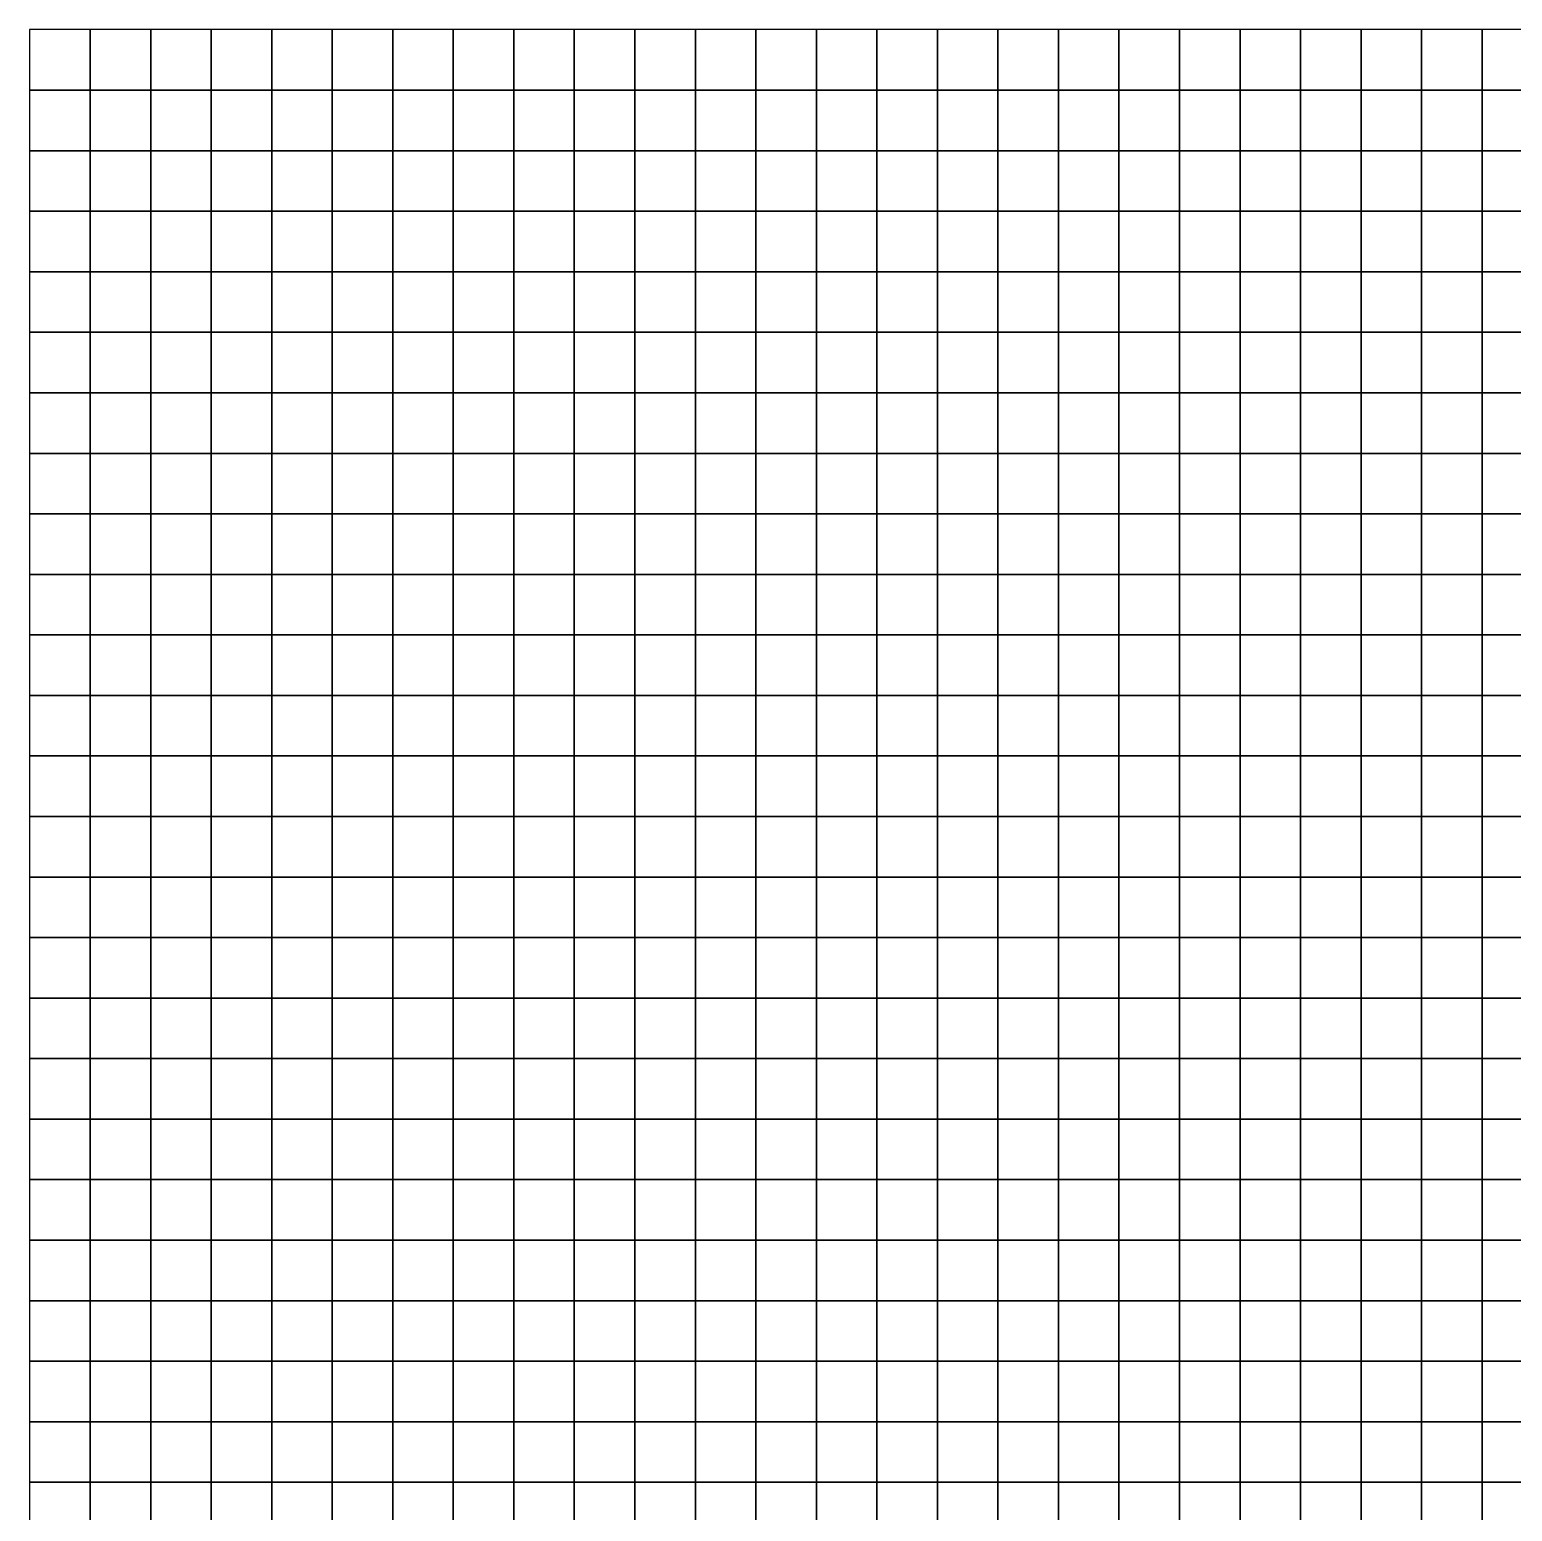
# Model space of a CAD drawing. Header units: metres. Extents: x 0 to 500, y 0 to 480.
# Drawn here: x 0 to 245, y 235.2 to 480 of the extents above; entities that cross this region are included whole.
import ezdxf

# ---------------------------------------------------------------- set-up
doc = ezdxf.new("R2010")
doc.units = ezdxf.units.M

msp = doc.modelspace()

# ---------------------------------------------------------------- linework, layer by layer
at = {"layer": 'B2'}
for points in [[(0, 470, -389.79), (10, 470, -389.59), (10, 480, -391.3), (0, 480, -391.56)], [(10, 470, -389.59), (20, 470, -389.33), (20, 480, -390.95), (10, 480, -391.3)], [(20, 470, -389.33), (30, 470, -389), (30, 480, -390.51), (20, 480, -390.95)], [(30, 470, -389), (40, 470, -388.67), (40, 480, -390.08), (30, 480, -390.51)], [(40, 470, -388.67), (50, 470, -388.34), (50, 480, -389.64), (40, 480, -390.08)], [(50, 470, -388.34), (60, 470, -388.01), (60, 480, -389.2), (50, 480, -389.64)], [(60, 470, -388.01), (70, 470, -387.67), (70, 480, -388.76), (60, 480, -389.2)], [(70, 470, -387.67), (80, 470, -387.34), (80, 480, -388.31), (70, 480, -388.76)], [(80, 470, -387.34), (90, 470, -386.71), (90, 480, -387.54), (80, 480, -388.31)], [(90, 470, -386.71), (100, 470, -386.12), (100, 480, -386.77), (90, 480, -387.54)], [(100, 470, -386.12), (110, 470, -385.58), (110, 480, -386.01), (100, 480, -386.77)], [(110, 470, -385.58), (120, 470, -385.07), (120, 480, -385.26), (110, 480, -386.01)], [(120, 470, -385.07), (130, 470, -384.6), (130, 480, -384.52), (120, 480, -385.26)], [(130, 470, -384.6), (140, 470, -384.46), (140, 480, -384.11), (130, 480, -384.52)], [(140, 470, -384.46), (150, 470, -384.33), (150, 480, -383.69), (140, 480, -384.11)], [(150, 470, -384.33), (160, 470, -384.2), (160, 480, -383.28), (150, 480, -383.69)], [(160, 470, -384.2), (170, 470, -383.25), (170, 480, -382.05), (160, 480, -383.28)], [(170, 470, -383.25), (180, 470, -382.24), (180, 480, -380.76), (170, 480, -382.05)], [(180, 470, -382.24), (190, 470, -380.99), (190, 480, -379.42), (180, 480, -380.76)], [(190, 470, -380.99), (200, 470, -379.5), (200, 480, -378.02), (190, 480, -379.42)], [(200, 470, -379.5), (210, 470, -377.76), (210, 480, -376.56), (200, 480, -378.02)], [(210, 470, -377.76), (220, 470, -376.6), (220, 480, -375.88), (210, 480, -376.56)], [(220, 470, -376.6), (230, 470, -375.23), (230, 480, -375.21), (220, 480, -375.88)], [(230, 470, -375.23), (240, 470, -373.8), (240, 480, -374.53), (230, 480, -375.21)], [(240, 470, -373.8), (250, 470, -372.49), (250, 480, -373.85), (240, 480, -374.53)], [(0, 460, -387.18), (10, 460, -387.04), (10, 470, -389.59), (0, 470, -389.79)], [(10, 460, -387.04), (20, 460, -386.86), (20, 470, -389.33), (10, 470, -389.59)], [(20, 460, -386.86), (30, 460, -386.64), (30, 470, -389), (20, 470, -389.33)], [(30, 460, -386.64), (40, 460, -386.42), (40, 470, -388.67), (30, 470, -389)], [(40, 460, -386.42), (50, 460, -386.19), (50, 470, -388.34), (40, 470, -388.67)], [(50, 460, -386.19), (60, 460, -385.96), (60, 470, -388.01), (50, 470, -388.34)], [(60, 460, -385.96), (70, 460, -385.73), (70, 470, -387.67), (60, 470, -388.01)], [(70, 460, -385.73), (80, 460, -385.49), (80, 470, -387.34), (70, 470, -387.67)], [(80, 460, -385.49), (90, 460, -385), (90, 470, -386.71), (80, 470, -387.34)], [(90, 460, -385), (100, 460, -384.57), (100, 470, -386.12), (90, 470, -386.71)], [(100, 460, -384.57), (110, 460, -384.22), (110, 470, -385.58), (100, 470, -386.12)], [(110, 460, -384.22), (120, 460, -383.95), (120, 470, -385.07), (110, 470, -385.58)], [(120, 460, -383.95), (130, 460, -383.75), (130, 470, -384.6), (120, 470, -385.07)], [(130, 460, -383.75), (140, 460, -383.88), (140, 470, -384.46), (130, 470, -384.6)], [(140, 460, -383.88), (150, 460, -384.01), (150, 470, -384.33), (140, 470, -384.46)], [(150, 460, -384.01), (160, 460, -384.15), (160, 470, -384.2), (150, 470, -384.33)], [(160, 460, -384.15), (170, 460, -383.46), (170, 470, -383.25), (160, 470, -384.2)], [(170, 460, -383.46), (180, 460, -382.72), (180, 470, -382.24), (170, 470, -383.25)], [(180, 460, -382.72), (190, 460, -381.56), (190, 470, -380.99), (180, 470, -382.24)], [(190, 460, -381.56), (200, 460, -379.97), (200, 470, -379.5), (190, 470, -380.99)], [(200, 460, -379.97), (210, 460, -377.94), (210, 470, -377.76), (200, 470, -379.5)], [(210, 460, -377.94), (220, 460, -376.3), (220, 470, -376.6), (210, 470, -377.76)], [(220, 460, -376.3), (230, 460, -374.28), (230, 470, -375.23), (220, 470, -376.6)], [(230, 460, -374.28), (240, 460, -372.19), (240, 470, -373.8), (230, 470, -375.23)], [(240, 460, -372.19), (250, 460, -370.23), (250, 470, -372.49), (240, 470, -373.8)], [(0, 450, -383.66), (10, 450, -383.63), (10, 460, -387.04), (0, 460, -387.18)], [(10, 450, -383.63), (20, 450, -383.58), (20, 460, -386.86), (10, 460, -387.04)], [(20, 450, -383.58), (30, 450, -383.51), (30, 460, -386.64), (20, 460, -386.86)], [(30, 450, -383.51), (40, 450, -383.43), (40, 460, -386.42), (30, 460, -386.64)], [(40, 450, -383.43), (50, 450, -383.35), (50, 460, -386.19), (40, 460, -386.42)], [(50, 450, -383.35), (60, 450, -383.26), (60, 460, -385.96), (50, 460, -386.19)], [(60, 450, -383.26), (70, 450, -383.16), (70, 460, -385.73), (60, 460, -385.96)], [(70, 450, -383.16), (80, 450, -383.06), (80, 460, -385.49), (70, 460, -385.73)], [(80, 450, -383.06), (90, 450, -382.72), (90, 460, -385), (80, 460, -385.49)], [(90, 450, -382.72), (100, 450, -382.47), (100, 460, -384.57), (90, 460, -385)], [(100, 450, -382.47), (110, 450, -382.3), (110, 460, -384.22), (100, 460, -384.57)], [(110, 450, -382.3), (120, 450, -382.24), (120, 460, -383.95), (110, 460, -384.22)], [(120, 450, -382.24), (130, 450, -382.26), (130, 460, -383.75), (120, 460, -383.95)], [(130, 450, -382.26), (140, 450, -382.61), (140, 460, -383.88), (130, 460, -383.75)], [(140, 450, -382.61), (150, 450, -382.97), (150, 460, -384.01), (140, 460, -383.88)], [(150, 450, -382.97), (160, 450, -383.33), (160, 460, -384.15), (150, 460, -384.01)], [(160, 450, -383.33), (170, 450, -382.85), (170, 460, -383.46), (160, 460, -384.15)], [(170, 450, -382.85), (180, 450, -382.31), (180, 460, -382.72), (170, 460, -383.46)], [(180, 450, -382.31), (190, 450, -381.18), (190, 460, -381.56), (180, 460, -382.72)], [(190, 450, -381.18), (200, 450, -379.45), (200, 460, -379.97), (190, 460, -381.56)], [(200, 450, -379.45), (210, 450, -377.11), (210, 460, -377.94), (200, 460, -379.97)], [(210, 450, -377.11), (220, 450, -375), (220, 460, -376.3), (210, 460, -377.94)], [(220, 450, -375), (230, 450, -372.34), (230, 460, -374.28), (220, 460, -376.3)], [(230, 450, -372.34), (240, 450, -369.6), (240, 460, -372.19), (230, 460, -374.28)], [(240, 450, -369.6), (250, 450, -367), (250, 460, -370.23), (240, 460, -372.19)], [(0, 440, -379.48), (10, 440, -379.49), (10, 450, -383.63), (0, 450, -383.66)], [(10, 440, -379.49), (20, 440, -379.49), (20, 450, -383.58), (10, 450, -383.63)], [(20, 440, -379.49), (30, 440, -379.5), (30, 450, -383.51), (20, 450, -383.58)], [(30, 440, -379.5), (40, 440, -379.49), (40, 450, -383.43), (30, 450, -383.51)], [(40, 440, -379.49), (50, 440, -379.49), (50, 450, -383.35), (40, 450, -383.43)], [(50, 440, -379.49), (60, 440, -379.47), (60, 450, -383.26), (50, 450, -383.35)], [(60, 440, -379.47), (70, 440, -379.45), (70, 450, -383.16), (60, 450, -383.26)], [(70, 440, -379.45), (80, 440, -379.42), (80, 450, -383.06), (70, 450, -383.16)], [(80, 440, -379.42), (90, 440, -379.5), (90, 450, -382.72), (80, 450, -383.06)], [(90, 440, -379.5), (100, 440, -379.68), (100, 450, -382.47), (90, 450, -382.72)], [(100, 440, -379.68), (110, 440, -379.98), (110, 450, -382.3), (100, 450, -382.47)], [(110, 440, -379.98), (120, 440, -380.39), (120, 450, -382.24), (110, 450, -382.3)], [(120, 440, -380.39), (130, 440, -380.91), (130, 450, -382.26), (120, 450, -382.24)], [(130, 440, -380.91), (140, 440, -381.43), (140, 450, -382.61), (130, 450, -382.26)], [(140, 440, -381.43), (150, 440, -381.95), (150, 450, -382.97), (140, 450, -382.61)], [(150, 440, -381.95), (160, 440, -382.47), (160, 450, -383.33), (150, 450, -382.97)], [(160, 440, -382.47), (170, 440, -382.16), (170, 450, -382.85), (160, 450, -383.33)], [(170, 440, -382.16), (180, 440, -381.79), (180, 450, -382.31), (170, 450, -382.85)], [(180, 440, -381.79), (190, 440, -380.66), (190, 450, -381.18), (180, 450, -382.31)], [(190, 440, -380.66), (200, 440, -378.78), (200, 450, -379.45), (190, 450, -381.18)], [(200, 440, -378.78), (210, 440, -376.13), (210, 450, -377.11), (200, 450, -379.45)], [(210, 440, -376.13), (220, 440, -373.55), (220, 450, -375), (210, 450, -377.11)], [(220, 440, -373.55), (230, 440, -370.26), (230, 450, -372.34), (220, 450, -375)], [(230, 440, -370.26), (240, 440, -366.9), (240, 450, -369.6), (230, 450, -372.34)], [(240, 440, -366.9), (250, 440, -363.66), (250, 450, -367), (240, 450, -369.6)], [(0, 430, -375.39), (10, 430, -375.41), (10, 440, -379.49), (0, 440, -379.48)], [(10, 430, -375.41), (20, 430, -375.45), (20, 440, -379.49), (10, 440, -379.49)], [(20, 430, -375.45), (30, 430, -375.49), (30, 440, -379.5), (20, 440, -379.49)], [(30, 430, -375.49), (40, 430, -375.53), (40, 440, -379.49), (30, 440, -379.5)], [(40, 430, -375.53), (50, 430, -375.58), (50, 440, -379.49), (40, 440, -379.49)], [(50, 430, -375.58), (60, 430, -375.62), (60, 440, -379.47), (50, 440, -379.49)], [(60, 430, -375.62), (70, 430, -375.66), (70, 440, -379.45), (60, 440, -379.47)], [(70, 430, -375.66), (80, 430, -375.71), (80, 440, -379.42), (70, 440, -379.45)], [(80, 430, -375.71), (90, 430, -375.82), (90, 440, -379.5), (80, 440, -379.42)], [(90, 430, -375.82), (100, 430, -376.01), (100, 440, -379.68), (90, 440, -379.5)], [(100, 430, -376.01), (110, 430, -376.26), (110, 440, -379.98), (100, 440, -379.68)], [(110, 430, -376.26), (120, 430, -376.59), (120, 440, -380.39), (110, 440, -379.98)], [(120, 430, -376.59), (130, 430, -376.99), (130, 440, -380.91), (120, 440, -380.39)], [(130, 430, -376.99), (140, 430, -377.39), (140, 440, -381.43), (130, 440, -380.91)], [(140, 430, -377.39), (150, 430, -377.78), (150, 440, -381.95), (140, 440, -381.43)], [(150, 430, -377.78), (160, 430, -378.17), (160, 440, -382.47), (150, 440, -381.95)], [(160, 430, -378.17), (170, 430, -378.56), (170, 440, -382.16), (160, 440, -382.47)], [(170, 430, -378.56), (180, 430, -378.94), (180, 440, -381.79), (170, 440, -382.16)], [(180, 430, -378.94), (190, 430, -378.46), (190, 440, -380.66), (180, 440, -381.79)], [(190, 430, -378.46), (200, 430, -377.14), (200, 440, -378.78), (190, 440, -380.66)], [(200, 430, -377.14), (210, 430, -374.97), (210, 440, -376.13), (200, 440, -378.78)], [(210, 430, -374.97), (220, 430, -371.94), (220, 440, -373.55), (210, 440, -376.13)], [(220, 430, -371.94), (230, 430, -368.05), (230, 440, -370.26), (220, 440, -373.55)], [(230, 430, -368.05), (240, 430, -364.08), (240, 440, -366.9), (230, 440, -370.26)], [(240, 430, -364.08), (250, 430, -360.25), (250, 440, -363.66), (240, 440, -366.9)], [(0, 420, -371.33), (10, 420, -371.39), (10, 430, -375.41), (0, 430, -375.39)], [(10, 420, -371.39), (20, 420, -371.46), (20, 430, -375.45), (10, 430, -375.41)], [(20, 420, -371.46), (30, 420, -371.54), (30, 430, -375.49), (20, 430, -375.45)], [(30, 420, -371.54), (40, 420, -371.63), (40, 430, -375.53), (30, 430, -375.49)], [(40, 420, -371.63), (50, 420, -371.72), (50, 430, -375.58), (40, 430, -375.53)], [(50, 420, -371.72), (60, 420, -371.8), (60, 430, -375.62), (50, 430, -375.58)], [(60, 420, -371.8), (70, 420, -371.87), (70, 430, -375.66), (60, 430, -375.62)], [(70, 420, -371.87), (80, 420, -371.94), (80, 430, -375.71), (70, 430, -375.66)], [(80, 420, -371.94), (90, 420, -372.04), (90, 430, -375.82), (80, 430, -375.71)], [(90, 420, -372.04), (100, 420, -372.19), (100, 430, -376.01), (90, 430, -375.82)], [(100, 420, -372.19), (110, 420, -372.37), (110, 430, -376.26), (100, 430, -376.01)], [(110, 420, -372.37), (120, 420, -372.59), (120, 430, -376.59), (110, 430, -376.26)], [(120, 420, -372.59), (130, 420, -372.85), (130, 430, -376.99), (120, 430, -376.59)], [(130, 420, -372.85), (140, 420, -373.11), (140, 430, -377.39), (130, 430, -376.99)], [(140, 420, -373.11), (150, 420, -373.36), (150, 430, -377.78), (140, 430, -377.39)], [(150, 420, -373.36), (160, 420, -373.61), (160, 430, -378.17), (150, 430, -377.78)], [(160, 420, -373.61), (170, 420, -373.85), (170, 430, -378.56), (160, 430, -378.17)], [(170, 420, -373.85), (180, 420, -374.09), (180, 430, -378.94), (170, 430, -378.56)], [(180, 420, -374.09), (190, 420, -373.53), (190, 430, -378.46), (180, 430, -378.94)], [(190, 420, -373.53), (200, 420, -372.15), (200, 430, -377.14), (190, 430, -378.46)], [(200, 420, -372.15), (210, 420, -369.98), (210, 430, -374.97), (200, 430, -377.14)], [(210, 420, -369.98), (220, 420, -367), (220, 430, -371.94), (210, 430, -374.97)], [(220, 420, -367), (230, 420, -363.21), (230, 430, -368.05), (220, 430, -371.94)], [(230, 420, -363.21), (240, 420, -359.42), (240, 430, -364.08), (230, 430, -368.05)], [(240, 420, -359.42), (250, 420, -355.64), (250, 430, -360.25), (240, 430, -364.08)], [(0, 410, -367.19), (10, 410, -367.27), (10, 420, -371.39), (0, 420, -371.33)], [(10, 410, -367.27), (20, 410, -367.37), (20, 420, -371.46), (10, 420, -371.39)], [(20, 410, -367.37), (30, 410, -367.5), (30, 420, -371.54), (20, 420, -371.46)], [(30, 410, -367.5), (40, 410, -367.62), (40, 420, -371.63), (30, 420, -371.54)], [(40, 410, -367.62), (50, 410, -367.74), (50, 420, -371.72), (40, 420, -371.63)], [(50, 410, -367.74), (60, 410, -367.85), (60, 420, -371.8), (50, 420, -371.72)], [(60, 410, -367.85), (70, 410, -367.96), (70, 420, -371.87), (60, 420, -371.8)], [(70, 410, -367.96), (80, 410, -368.07), (80, 420, -371.94), (70, 420, -371.87)], [(80, 410, -368.07), (90, 410, -368.18), (90, 420, -372.04), (80, 420, -371.94)], [(90, 410, -368.18), (100, 410, -368.29), (100, 420, -372.19), (90, 420, -372.04)], [(100, 410, -368.29), (110, 410, -368.42), (110, 420, -372.37), (100, 420, -372.19)], [(110, 410, -368.42), (120, 410, -368.54), (120, 420, -372.59), (110, 420, -372.37)], [(120, 410, -368.54), (130, 410, -368.67), (130, 420, -372.85), (120, 420, -372.59)], [(130, 410, -368.67), (140, 410, -368.8), (140, 420, -373.11), (130, 420, -372.85)], [(140, 410, -368.8), (150, 410, -368.94), (150, 420, -373.36), (140, 420, -373.11)], [(150, 410, -368.94), (160, 410, -369.06), (160, 420, -373.61), (150, 420, -373.36)], [(160, 410, -369.06), (170, 410, -369.19), (170, 420, -373.85), (160, 420, -373.61)], [(170, 410, -369.19), (180, 410, -369.32), (180, 420, -374.09), (170, 420, -373.85)], [(180, 410, -369.32), (190, 410, -368.68), (190, 420, -373.53), (180, 420, -374.09)], [(190, 410, -368.68), (200, 410, -367.29), (200, 420, -372.15), (190, 420, -373.53)], [(200, 410, -367.29), (210, 410, -365.15), (210, 420, -369.98), (200, 420, -372.15)], [(210, 410, -365.15), (220, 410, -362.25), (220, 420, -367), (210, 420, -369.98)], [(220, 410, -362.25), (230, 410, -358.58), (230, 420, -363.21), (220, 420, -367)], [(230, 410, -358.58), (240, 410, -354.92), (240, 420, -359.42), (230, 420, -363.21)], [(240, 410, -354.92), (250, 410, -351.24), (250, 420, -355.64), (240, 420, -359.42)], [(0, 400, -363.1), (10, 400, -363.16), (10, 410, -367.27), (0, 410, -367.19)], [(10, 400, -363.16), (20, 400, -363.24), (20, 410, -367.37), (10, 410, -367.27)], [(20, 400, -363.24), (30, 400, -363.35), (30, 410, -367.5), (20, 410, -367.37)], [(30, 400, -363.35), (40, 400, -363.46), (40, 410, -367.62), (30, 410, -367.5)], [(40, 400, -363.46), (50, 400, -363.57), (50, 410, -367.74), (40, 410, -367.62)], [(50, 400, -363.57), (60, 400, -363.68), (60, 410, -367.85), (50, 410, -367.74)], [(60, 400, -363.68), (70, 400, -363.78), (70, 410, -367.96), (60, 410, -367.85)], [(70, 400, -363.78), (80, 400, -363.87), (80, 410, -368.07), (70, 410, -367.96)], [(80, 400, -363.87), (90, 400, -363.95), (90, 410, -368.18), (80, 410, -368.07)], [(90, 400, -363.95), (100, 400, -364.03), (100, 410, -368.29), (90, 410, -368.18)], [(100, 400, -364.03), (110, 400, -364.09), (110, 410, -368.42), (100, 410, -368.29)], [(110, 400, -364.09), (120, 400, -364.14), (120, 410, -368.54), (110, 410, -368.42)], [(120, 400, -364.14), (130, 400, -364.18), (130, 410, -368.67), (120, 410, -368.54)], [(130, 400, -364.18), (140, 400, -364.23), (140, 410, -368.8), (130, 410, -368.67)], [(140, 400, -364.23), (150, 400, -364.27), (150, 410, -368.94), (140, 410, -368.8)], [(150, 400, -364.27), (160, 400, -364.32), (160, 410, -369.06), (150, 410, -368.94)], [(160, 400, -364.32), (170, 400, -364.37), (170, 410, -369.19), (160, 410, -369.06)], [(170, 400, -364.37), (180, 400, -364.43), (180, 410, -369.32), (170, 410, -369.19)], [(180, 400, -364.43), (190, 400, -363.78), (190, 410, -368.68), (180, 410, -369.32)], [(190, 400, -363.78), (200, 400, -362.43), (200, 410, -367.29), (190, 410, -368.68)], [(200, 400, -362.43), (210, 400, -360.38), (210, 410, -365.15), (200, 410, -367.29)], [(210, 400, -360.38), (220, 400, -357.61), (220, 410, -362.25), (210, 410, -365.15)], [(220, 400, -357.61), (230, 400, -354.14), (230, 410, -358.58), (220, 410, -362.25)], [(230, 400, -354.14), (240, 400, -350.66), (240, 410, -354.92), (230, 410, -358.58)], [(240, 400, -350.66), (250, 400, -347.16), (250, 410, -351.24), (240, 410, -354.92)], [(0, 390, -358.89), (10, 390, -358.93), (10, 400, -363.16), (0, 400, -363.1)], [(10, 390, -358.93), (20, 390, -358.98), (20, 400, -363.24), (10, 400, -363.16)], [(20, 390, -358.98), (30, 390, -359.04), (30, 400, -363.35), (20, 400, -363.24)], [(30, 390, -359.04), (40, 390, -359.11), (40, 400, -363.46), (30, 400, -363.35)], [(40, 390, -359.11), (50, 390, -359.17), (50, 400, -363.57), (40, 400, -363.46)], [(50, 390, -359.17), (60, 390, -359.24), (60, 400, -363.68), (50, 400, -363.57)], [(60, 390, -359.24), (70, 390, -359.29), (70, 400, -363.78), (60, 400, -363.68)], [(70, 390, -359.29), (80, 390, -359.34), (80, 400, -363.87), (70, 400, -363.78)], [(80, 390, -359.34), (90, 390, -359.38), (90, 400, -363.95), (80, 400, -363.87)], [(90, 390, -359.38), (100, 390, -359.42), (100, 400, -364.03), (90, 400, -363.95)], [(100, 390, -359.42), (110, 390, -359.44), (110, 400, -364.09), (100, 400, -364.03)], [(110, 390, -359.44), (120, 390, -359.46), (120, 400, -364.14), (110, 400, -364.09)], [(120, 390, -359.46), (130, 390, -359.48), (130, 400, -364.18), (120, 400, -364.14)], [(130, 390, -359.48), (140, 390, -359.49), (140, 400, -364.23), (130, 400, -364.18)], [(140, 390, -359.49), (150, 390, -359.51), (150, 400, -364.27), (140, 400, -364.23)], [(150, 390, -359.51), (160, 390, -359.52), (160, 400, -364.32), (150, 400, -364.27)], [(160, 390, -359.52), (170, 390, -359.55), (170, 400, -364.37), (160, 400, -364.32)], [(170, 390, -359.55), (180, 390, -359.57), (180, 400, -364.43), (170, 400, -364.37)], [(180, 390, -359.57), (190, 390, -358.94), (190, 400, -363.78), (180, 400, -364.43)], [(190, 390, -358.94), (200, 390, -357.64), (200, 400, -362.43), (190, 400, -363.78)], [(200, 390, -357.64), (210, 390, -355.68), (210, 400, -360.38), (200, 400, -362.43)], [(210, 390, -355.68), (220, 390, -353.05), (220, 400, -357.61), (210, 400, -360.38)], [(220, 390, -353.05), (230, 390, -349.75), (230, 400, -354.14), (220, 400, -357.61)], [(230, 390, -349.75), (240, 390, -346.44), (240, 400, -350.66), (230, 400, -354.14)], [(240, 390, -346.44), (250, 390, -343.11), (250, 400, -347.16), (240, 400, -350.66)], [(0, 380, -354.56), (10, 380, -354.57), (10, 390, -358.93), (0, 390, -358.89)], [(10, 380, -354.57), (20, 380, -354.6), (20, 390, -358.98), (10, 390, -358.93)], [(20, 380, -354.6), (30, 380, -354.62), (30, 390, -359.04), (20, 390, -358.98)], [(30, 380, -354.62), (40, 380, -354.64), (40, 390, -359.11), (30, 390, -359.04)], [(40, 380, -354.64), (50, 380, -354.66), (50, 390, -359.17), (40, 390, -359.11)], [(50, 380, -354.66), (60, 380, -354.66), (60, 390, -359.24), (50, 390, -359.17)], [(60, 380, -354.66), (70, 380, -354.66), (70, 390, -359.29), (60, 390, -359.24)], [(70, 380, -354.66), (80, 380, -354.66), (80, 390, -359.34), (70, 390, -359.29)], [(80, 380, -354.66), (90, 380, -354.64), (90, 390, -359.38), (80, 390, -359.34)], [(90, 380, -354.64), (100, 380, -354.63), (100, 390, -359.42), (90, 390, -359.38)], [(100, 380, -354.63), (110, 380, -354.61), (110, 390, -359.44), (100, 390, -359.42)], [(110, 380, -354.61), (120, 380, -354.6), (120, 390, -359.46), (110, 390, -359.44)], [(120, 380, -354.6), (130, 380, -354.59), (130, 390, -359.48), (120, 390, -359.46)], [(130, 380, -354.59), (140, 380, -354.59), (140, 390, -359.49), (130, 390, -359.48)], [(140, 380, -354.59), (150, 380, -354.59), (150, 390, -359.51), (140, 390, -359.49)], [(150, 380, -354.59), (160, 380, -354.61), (160, 390, -359.52), (150, 390, -359.51)], [(160, 380, -354.61), (170, 380, -354.63), (170, 390, -359.55), (160, 390, -359.52)], [(170, 380, -354.63), (180, 380, -354.66), (180, 390, -359.57), (170, 390, -359.55)], [(180, 380, -354.66), (190, 380, -354.05), (190, 390, -358.94), (180, 390, -359.57)], [(190, 380, -354.05), (200, 380, -352.82), (200, 390, -357.64), (190, 390, -358.94)], [(200, 380, -352.82), (210, 380, -350.96), (210, 390, -355.68), (200, 390, -357.64)], [(210, 380, -350.96), (220, 380, -348.46), (220, 390, -353.05), (210, 390, -355.68)], [(220, 380, -348.46), (230, 380, -345.32), (230, 390, -349.75), (220, 390, -353.05)], [(230, 380, -345.32), (240, 380, -342.17), (240, 390, -346.44), (230, 390, -349.75)], [(240, 380, -342.17), (250, 380, -339.01), (250, 390, -343.11), (240, 390, -346.44)], [(0, 370, -350.06), (10, 370, -350.06), (10, 380, -354.57), (0, 380, -354.56)], [(10, 370, -350.06), (20, 370, -350.06), (20, 380, -354.6), (10, 380, -354.57)], [(20, 370, -350.06), (30, 370, -350.06), (30, 380, -354.62), (20, 380, -354.6)], [(30, 370, -350.06), (40, 370, -350.05), (40, 380, -354.64), (30, 380, -354.62)], [(40, 370, -350.05), (50, 370, -350.04), (50, 380, -354.66), (40, 380, -354.64)], [(50, 370, -350.04), (60, 370, -350.02), (60, 380, -354.66), (50, 380, -354.66)], [(60, 370, -350.02), (70, 370, -349.99), (70, 380, -354.66), (60, 380, -354.66)], [(70, 370, -349.99), (80, 370, -349.97), (80, 380, -354.66), (70, 380, -354.66)], [(80, 370, -349.97), (90, 370, -349.94), (90, 380, -354.64), (80, 380, -354.66)], [(90, 370, -349.94), (100, 370, -349.91), (100, 380, -354.63), (90, 380, -354.64)], [(100, 370, -349.91), (110, 370, -349.88), (110, 380, -354.61), (100, 380, -354.63)], [(110, 370, -349.88), (120, 370, -349.85), (120, 380, -354.6), (110, 380, -354.61)], [(120, 370, -349.85), (130, 370, -349.83), (130, 380, -354.59), (120, 380, -354.6)], [(130, 370, -349.83), (140, 370, -349.81), (140, 380, -354.59), (130, 380, -354.59)], [(140, 370, -349.81), (150, 370, -349.8), (150, 380, -354.59), (140, 380, -354.59)], [(150, 370, -349.8), (160, 370, -349.8), (160, 380, -354.61), (150, 380, -354.59)], [(160, 370, -349.8), (170, 370, -349.8), (170, 380, -354.63), (160, 380, -354.61)], [(170, 370, -349.8), (180, 370, -349.8), (180, 380, -354.66), (170, 380, -354.63)], [(180, 370, -349.8), (190, 370, -349.2), (190, 380, -354.05), (180, 380, -354.66)], [(190, 370, -349.2), (200, 370, -348.02), (200, 380, -352.82), (190, 380, -354.05)], [(200, 370, -348.02), (210, 370, -346.24), (210, 380, -350.96), (200, 380, -352.82)], [(210, 370, -346.24), (220, 370, -343.87), (220, 380, -348.46), (210, 380, -350.96)], [(220, 370, -343.87), (230, 370, -340.89), (230, 380, -345.32), (220, 380, -348.46)], [(230, 370, -340.89), (240, 370, -337.9), (240, 380, -342.17), (230, 380, -345.32)], [(240, 370, -337.9), (250, 370, -334.9), (250, 380, -339.01), (240, 380, -342.17)], [(0, 360, -345.68), (10, 360, -345.67), (10, 370, -350.06), (0, 370, -350.06)], [(10, 360, -345.67), (20, 360, -345.64), (20, 370, -350.06), (10, 370, -350.06)], [(20, 360, -345.64), (30, 360, -345.61), (30, 370, -350.06), (20, 370, -350.06)], [(30, 360, -345.61), (40, 360, -345.58), (40, 370, -350.05), (30, 370, -350.06)], [(40, 360, -345.58), (50, 360, -345.55), (50, 370, -350.04), (40, 370, -350.05)], [(50, 360, -345.55), (60, 360, -345.5), (60, 370, -350.02), (50, 370, -350.04)], [(60, 360, -345.5), (70, 360, -345.46), (70, 370, -349.99), (60, 370, -350.02)], [(70, 360, -345.46), (80, 360, -345.4), (80, 370, -349.97), (70, 370, -349.99)], [(80, 360, -345.4), (90, 360, -345.34), (90, 370, -349.94), (80, 370, -349.97)], [(90, 360, -345.34), (100, 360, -345.28), (100, 370, -349.91), (90, 370, -349.94)], [(100, 360, -345.28), (110, 360, -345.23), (110, 370, -349.88), (100, 370, -349.91)], [(110, 360, -345.23), (120, 360, -345.17), (120, 370, -349.85), (110, 370, -349.88)], [(120, 360, -345.17), (130, 360, -345.11), (130, 370, -349.83), (120, 370, -349.85)], [(130, 360, -345.11), (140, 360, -345.06), (140, 370, -349.81), (130, 370, -349.83)], [(140, 360, -345.06), (150, 360, -345.01), (150, 370, -349.8), (140, 370, -349.81)], [(150, 360, -345.01), (160, 360, -344.97), (160, 370, -349.8), (150, 370, -349.8)], [(160, 360, -344.97), (170, 360, -344.94), (170, 370, -349.8), (160, 370, -349.8)], [(170, 360, -344.94), (180, 360, -344.91), (180, 370, -349.8), (170, 370, -349.8)], [(180, 360, -344.91), (190, 360, -344.31), (190, 370, -349.2), (180, 370, -349.8)], [(190, 360, -344.31), (200, 360, -343.16), (200, 370, -348.02), (190, 370, -349.2)], [(200, 360, -343.16), (210, 360, -341.44), (210, 370, -346.24), (200, 370, -348.02)], [(210, 360, -341.44), (220, 360, -339.15), (220, 370, -343.87), (210, 370, -346.24)], [(220, 360, -339.15), (230, 360, -336.3), (230, 370, -340.89), (220, 370, -343.87)], [(230, 360, -336.3), (240, 360, -333.45), (240, 370, -337.9), (230, 370, -340.89)], [(240, 360, -333.45), (250, 360, -330.6), (250, 370, -334.9), (240, 370, -337.9)], [(0, 350, -341.6), (10, 350, -341.55), (10, 360, -345.67), (0, 360, -345.68)], [(10, 350, -341.55), (20, 350, -341.48), (20, 360, -345.64), (10, 360, -345.67)], [(20, 350, -341.48), (30, 350, -341.39), (30, 360, -345.61), (20, 360, -345.64)], [(30, 350, -341.39), (40, 350, -341.3), (40, 360, -345.58), (30, 360, -345.61)], [(40, 350, -341.3), (50, 350, -341.2), (50, 360, -345.55), (40, 360, -345.58)], [(50, 350, -341.2), (60, 350, -341.1), (60, 360, -345.5), (50, 360, -345.55)], [(60, 350, -341.1), (70, 350, -340.99), (70, 360, -345.46), (60, 360, -345.5)], [(70, 350, -340.99), (80, 350, -340.87), (80, 360, -345.4), (70, 360, -345.46)], [(80, 350, -340.87), (90, 350, -340.76), (90, 360, -345.34), (80, 360, -345.4)], [(90, 350, -340.76), (100, 350, -340.64), (100, 360, -345.28), (90, 360, -345.34)], [(100, 350, -340.64), (110, 350, -340.54), (110, 360, -345.23), (100, 360, -345.28)], [(110, 350, -340.54), (120, 350, -340.43), (120, 360, -345.17), (110, 360, -345.23)], [(120, 350, -340.43), (130, 350, -340.33), (130, 360, -345.11), (120, 360, -345.17)], [(130, 350, -340.33), (140, 350, -340.24), (140, 360, -345.06), (130, 360, -345.11)], [(140, 350, -340.24), (150, 350, -340.15), (150, 360, -345.01), (140, 360, -345.06)], [(150, 350, -340.15), (160, 350, -340.08), (160, 360, -344.97), (150, 360, -345.01)], [(160, 350, -340.08), (170, 350, -340.01), (170, 360, -344.94), (160, 360, -344.97)], [(170, 350, -340.01), (180, 350, -339.95), (180, 360, -344.91), (170, 360, -344.94)], [(180, 350, -339.95), (190, 350, -339.35), (190, 360, -344.31), (180, 360, -344.91)], [(190, 350, -339.35), (200, 350, -338.21), (200, 360, -343.16), (190, 360, -344.31)], [(200, 350, -338.21), (210, 350, -336.52), (210, 360, -341.44), (200, 360, -343.16)], [(210, 350, -336.52), (220, 350, -334.29), (220, 360, -339.15), (210, 360, -341.44)], [(220, 350, -334.29), (230, 350, -331.51), (230, 360, -336.3), (220, 360, -339.15)], [(230, 350, -331.51), (240, 350, -328.74), (240, 360, -333.45), (230, 360, -336.3)], [(240, 350, -328.74), (250, 350, -325.97), (250, 360, -330.6), (240, 360, -333.45)], [(0, 340, -337.83), (10, 340, -337.71), (10, 350, -341.55), (0, 350, -341.6)], [(10, 340, -337.71), (20, 340, -337.54), (20, 350, -341.48), (10, 350, -341.55)], [(20, 340, -337.54), (30, 340, -337.34), (30, 350, -341.39), (20, 350, -341.48)], [(30, 340, -337.34), (40, 340, -337.14), (40, 350, -341.3), (30, 350, -341.39)], [(40, 340, -337.14), (50, 340, -336.94), (50, 350, -341.2), (40, 350, -341.3)], [(50, 340, -336.94), (60, 340, -336.73), (60, 350, -341.1), (50, 350, -341.2)], [(60, 340, -336.73), (70, 340, -336.53), (70, 350, -340.99), (60, 350, -341.1)], [(70, 340, -336.53), (80, 340, -336.33), (80, 350, -340.87), (70, 350, -340.99)], [(80, 340, -336.33), (90, 340, -336.13), (90, 350, -340.76), (80, 350, -340.87)], [(90, 340, -336.13), (100, 340, -335.95), (100, 350, -340.64), (90, 350, -340.76)], [(100, 340, -335.95), (110, 340, -335.78), (110, 350, -340.54), (100, 350, -340.64)], [(110, 340, -335.78), (120, 340, -335.62), (120, 350, -340.43), (110, 350, -340.54)], [(120, 340, -335.62), (130, 340, -335.48), (130, 350, -340.33), (120, 350, -340.43)], [(130, 340, -335.48), (140, 340, -335.34), (140, 350, -340.24), (130, 350, -340.33)], [(140, 340, -335.34), (150, 340, -335.22), (150, 350, -340.15), (140, 350, -340.24)], [(150, 340, -335.22), (160, 340, -335.1), (160, 350, -340.08), (150, 350, -340.15)], [(160, 340, -335.1), (170, 340, -334.99), (170, 350, -340.01), (160, 350, -340.08)], [(170, 340, -334.99), (180, 340, -334.88), (180, 350, -339.95), (170, 350, -340.01)], [(180, 340, -334.88), (190, 340, -334.27), (190, 350, -339.35), (180, 350, -339.95)], [(190, 340, -334.27), (200, 340, -333.14), (200, 350, -338.21), (190, 350, -339.35)], [(200, 340, -333.14), (210, 340, -331.49), (210, 350, -336.52), (200, 350, -338.21)], [(210, 340, -331.49), (220, 340, -329.34), (220, 350, -334.29), (210, 350, -336.52)], [(220, 340, -329.34), (230, 340, -326.67), (230, 350, -331.51), (220, 350, -334.29)], [(230, 340, -326.67), (240, 340, -324), (240, 350, -328.74), (230, 350, -331.51)], [(240, 340, -324), (250, 340, -321.33), (250, 350, -325.97), (240, 350, -328.74)], [(0, 330, -334.19), (10, 330, -334.03), (10, 340, -337.71), (0, 340, -337.83)], [(10, 330, -334.03), (20, 330, -333.82), (20, 340, -337.54), (10, 340, -337.71)], [(20, 330, -333.82), (30, 330, -333.56), (30, 340, -337.34), (20, 340, -337.54)], [(30, 330, -333.56), (40, 330, -333.3), (40, 340, -337.14), (30, 340, -337.34)], [(40, 330, -333.3), (50, 330, -333.04), (50, 340, -336.94), (40, 340, -337.14)], [(50, 330, -333.04), (60, 330, -332.77), (60, 340, -336.73), (50, 340, -336.94)], [(60, 330, -332.77), (70, 330, -332.51), (70, 340, -336.53), (60, 340, -336.73)], [(70, 330, -332.51), (80, 330, -332.25), (80, 340, -336.33), (70, 340, -336.53)], [(80, 330, -332.25), (90, 330, -331.99), (90, 340, -336.13), (80, 340, -336.33)], [(90, 330, -331.99), (100, 330, -331.74), (100, 340, -335.95), (90, 340, -336.13)], [(100, 330, -331.74), (110, 330, -331.49), (110, 340, -335.78), (100, 340, -335.95)], [(110, 330, -331.49), (120, 330, -331.25), (120, 340, -335.62), (110, 340, -335.78)], [(120, 330, -331.25), (130, 330, -331.02), (130, 340, -335.48), (120, 340, -335.62)], [(130, 330, -331.02), (140, 330, -330.79), (140, 340, -335.34), (130, 340, -335.48)], [(140, 330, -330.79), (150, 330, -330.56), (150, 340, -335.22), (140, 340, -335.34)], [(150, 330, -330.56), (160, 330, -330.35), (160, 340, -335.1), (150, 340, -335.22)], [(160, 330, -330.35), (170, 330, -330.13), (170, 340, -334.99), (160, 340, -335.1)], [(170, 330, -330.13), (180, 330, -329.93), (180, 340, -334.88), (170, 340, -334.99)], [(180, 330, -329.93), (190, 330, -329.25), (190, 340, -334.27), (180, 340, -334.88)], [(190, 330, -329.25), (200, 330, -328.1), (200, 340, -333.14), (190, 340, -334.27)], [(200, 330, -328.1), (210, 330, -326.48), (210, 340, -331.49), (200, 340, -333.14)], [(210, 330, -326.48), (220, 330, -324.38), (220, 340, -329.34), (210, 340, -331.49)], [(220, 330, -324.38), (230, 330, -321.81), (230, 340, -326.67), (220, 340, -329.34)], [(230, 330, -321.81), (240, 330, -319.25), (240, 340, -324), (230, 340, -326.67)], [(240, 330, -319.25), (250, 330, -316.69), (250, 340, -321.33), (240, 340, -324)], [(0, 320, -330.4), (10, 320, -330.22), (10, 330, -334.03), (0, 330, -334.19)], [(10, 320, -330.22), (20, 320, -329.97), (20, 330, -333.82), (10, 330, -334.03)], [(20, 320, -329.97), (30, 320, -329.66), (30, 330, -333.56), (20, 330, -333.82)], [(30, 320, -329.66), (40, 320, -329.36), (40, 330, -333.3), (30, 330, -333.56)], [(40, 320, -329.36), (50, 320, -329.05), (50, 330, -333.04), (40, 330, -333.3)], [(50, 320, -329.05), (60, 320, -328.75), (60, 330, -332.77), (50, 330, -333.04)], [(60, 320, -328.75), (70, 320, -328.44), (70, 330, -332.51), (60, 330, -332.77)], [(70, 320, -328.44), (80, 320, -328.14), (80, 330, -332.25), (70, 330, -332.51)], [(80, 320, -328.14), (90, 320, -327.82), (90, 330, -331.99), (80, 330, -332.25)], [(90, 320, -327.82), (100, 320, -327.49), (100, 330, -331.74), (90, 330, -331.99)], [(100, 320, -327.49), (110, 320, -327.16), (110, 330, -331.49), (100, 330, -331.74)], [(110, 320, -327.16), (120, 320, -326.82), (120, 330, -331.25), (110, 330, -331.49)], [(120, 320, -326.82), (130, 320, -326.47), (130, 330, -331.02), (120, 330, -331.25)], [(130, 320, -326.47), (140, 320, -326.12), (140, 330, -330.79), (130, 330, -331.02)], [(140, 320, -326.12), (150, 320, -325.78), (150, 330, -330.56), (140, 330, -330.79)], [(150, 320, -325.78), (160, 320, -325.46), (160, 330, -330.35), (150, 330, -330.56)], [(160, 320, -325.46), (170, 320, -325.14), (170, 330, -330.13), (160, 330, -330.35)], [(170, 320, -325.14), (180, 320, -324.83), (180, 330, -329.93), (170, 330, -330.13)], [(180, 320, -324.83), (190, 320, -324.09), (190, 330, -329.25), (180, 330, -329.93)], [(190, 320, -324.09), (200, 320, -322.93), (200, 330, -328.1), (190, 330, -329.25)], [(200, 320, -322.93), (210, 320, -321.33), (210, 330, -326.48), (200, 330, -328.1)], [(210, 320, -321.33), (220, 320, -319.31), (220, 330, -324.38), (210, 330, -326.48)], [(220, 320, -319.31), (230, 320, -316.86), (230, 330, -321.81), (220, 330, -324.38)], [(230, 320, -316.86), (240, 320, -314.42), (240, 330, -319.25), (230, 330, -321.81)], [(240, 320, -314.42), (250, 320, -311.97), (250, 330, -316.69), (240, 330, -319.25)], [(0, 310, -326.47), (10, 310, -326.26), (10, 320, -330.22), (0, 320, -330.4)], [(10, 310, -326.26), (20, 310, -325.98), (20, 320, -329.97), (10, 320, -330.22)], [(20, 310, -325.98), (30, 310, -325.63), (30, 320, -329.66), (20, 320, -329.97)], [(30, 310, -325.63), (40, 310, -325.28), (40, 320, -329.36), (30, 320, -329.66)], [(40, 310, -325.28), (50, 310, -324.94), (50, 320, -329.05), (40, 320, -329.36)], [(50, 310, -324.94), (60, 310, -324.59), (60, 320, -328.75), (50, 320, -329.05)], [(60, 310, -324.59), (70, 310, -324.26), (70, 320, -328.44), (60, 320, -328.75)], [(70, 310, -324.26), (80, 310, -323.92), (80, 320, -328.14), (70, 320, -328.44)], [(80, 310, -323.92), (90, 310, -323.56), (90, 320, -327.82), (80, 320, -328.14)], [(90, 310, -323.56), (100, 310, -323.17), (100, 320, -327.49), (90, 320, -327.82)], [(100, 310, -323.17), (110, 310, -322.76), (110, 320, -327.16), (100, 320, -327.49)], [(110, 310, -322.76), (120, 310, -322.33), (120, 320, -326.82), (110, 320, -327.16)], [(120, 310, -322.33), (130, 310, -321.88), (130, 320, -326.47), (120, 320, -326.82)], [(130, 310, -321.88), (140, 310, -321.43), (140, 320, -326.12), (130, 320, -326.47)], [(140, 310, -321.43), (150, 310, -320.99), (150, 320, -325.78), (140, 320, -326.12)], [(150, 310, -320.99), (160, 310, -320.55), (160, 320, -325.46), (150, 320, -325.78)], [(160, 310, -320.55), (170, 310, -320.12), (170, 320, -325.14), (160, 320, -325.46)], [(170, 310, -320.12), (180, 310, -319.69), (180, 320, -324.83), (170, 320, -325.14)], [(180, 310, -319.69), (190, 310, -318.89), (190, 320, -324.09), (180, 320, -324.83)], [(190, 310, -318.89), (200, 310, -317.71), (200, 320, -322.93), (190, 320, -324.09)], [(200, 310, -317.71), (210, 310, -316.14), (210, 320, -321.33), (200, 320, -322.93)], [(210, 310, -316.14), (220, 310, -314.2), (220, 320, -319.31), (210, 320, -321.33)], [(220, 310, -314.2), (230, 310, -311.89), (230, 320, -316.86), (220, 320, -319.31)], [(230, 310, -311.89), (240, 310, -309.56), (240, 320, -314.42), (230, 320, -316.86)], [(240, 310, -309.56), (250, 310, -307.24), (250, 320, -311.97), (240, 320, -314.42)], [(0, 300, -322.2), (10, 300, -321.99), (10, 310, -326.26), (0, 310, -326.47)], [(10, 300, -321.99), (20, 300, -321.71), (20, 310, -325.98), (10, 310, -326.26)], [(20, 300, -321.71), (30, 300, -321.36), (30, 310, -325.63), (20, 310, -325.98)], [(30, 300, -321.36), (40, 300, -321.01), (40, 310, -325.28), (30, 310, -325.63)], [(40, 300, -321.01), (50, 300, -320.67), (50, 310, -324.94), (40, 310, -325.28)], [(50, 300, -320.67), (60, 300, -320.34), (60, 310, -324.59), (50, 310, -324.94)], [(60, 300, -320.34), (70, 300, -320.01), (70, 310, -324.26), (60, 310, -324.59)], [(70, 300, -320.01), (80, 300, -319.69), (80, 310, -323.92), (70, 310, -324.26)], [(80, 300, -319.69), (90, 300, -319.32), (90, 310, -323.56), (80, 310, -323.92)], [(90, 300, -319.32), (100, 300, -318.9), (100, 310, -323.17), (90, 310, -323.56)], [(100, 300, -318.9), (110, 300, -318.44), (110, 310, -322.76), (100, 310, -323.17)], [(110, 300, -318.44), (120, 300, -317.93), (120, 310, -322.33), (110, 310, -322.76)], [(120, 300, -317.93), (130, 300, -317.37), (130, 310, -321.88), (120, 310, -322.33)], [(130, 300, -317.37), (140, 300, -316.81), (140, 310, -321.43), (130, 310, -321.88)], [(140, 300, -316.81), (150, 300, -316.26), (150, 310, -320.99), (140, 310, -321.43)], [(150, 300, -316.26), (160, 300, -315.71), (160, 310, -320.55), (150, 310, -320.99)], [(160, 300, -315.71), (170, 300, -315.17), (170, 310, -320.12), (160, 310, -320.55)], [(170, 300, -315.17), (180, 300, -314.62), (180, 310, -319.69), (170, 310, -320.12)], [(180, 300, -314.62), (190, 300, -313.75), (190, 310, -318.89), (180, 310, -319.69)], [(190, 300, -313.75), (200, 300, -312.55), (200, 310, -317.71), (190, 310, -318.89)], [(200, 300, -312.55), (210, 300, -311.02), (210, 310, -316.14), (200, 310, -317.71)], [(210, 300, -311.02), (220, 300, -309.16), (220, 310, -314.2), (210, 310, -316.14)], [(220, 300, -309.16), (230, 300, -306.98), (230, 310, -311.89), (220, 310, -314.2)], [(230, 300, -306.98), (240, 300, -304.79), (240, 310, -309.56), (230, 310, -311.89)], [(240, 300, -304.79), (250, 300, -302.6), (250, 310, -307.24), (240, 310, -309.56)], [(0, 290, -317.93), (10, 290, -317.73), (10, 300, -321.99), (0, 300, -322.2)], [(10, 290, -317.73), (20, 290, -317.46), (20, 300, -321.71), (10, 300, -321.99)], [(20, 290, -317.46), (30, 290, -317.13), (30, 300, -321.36), (20, 300, -321.71)], [(30, 290, -317.13), (40, 290, -316.79), (40, 300, -321.01), (30, 300, -321.36)], [(40, 290, -316.79), (50, 290, -316.46), (50, 300, -320.67), (40, 300, -321.01)], [(50, 290, -316.46), (60, 290, -316.14), (60, 300, -320.34), (50, 300, -320.67)], [(60, 290, -316.14), (70, 290, -315.81), (70, 300, -320.01), (60, 300, -320.34)], [(70, 290, -315.81), (80, 290, -315.49), (80, 300, -319.69), (70, 300, -320.01)], [(80, 290, -315.49), (90, 290, -315.1), (90, 300, -319.32), (80, 300, -319.69)], [(90, 290, -315.1), (100, 290, -314.64), (100, 300, -318.9), (90, 300, -319.32)], [(100, 290, -314.64), (110, 290, -314.12), (110, 300, -318.44), (100, 300, -318.9)], [(110, 290, -314.12), (120, 290, -313.52), (120, 300, -317.93), (110, 300, -318.44)], [(120, 290, -313.52), (130, 290, -312.86), (130, 300, -317.37), (120, 300, -317.93)], [(130, 290, -312.86), (140, 290, -312.2), (140, 300, -316.81), (130, 300, -317.37)], [(140, 290, -312.2), (150, 290, -311.54), (150, 300, -316.26), (140, 300, -316.81)], [(150, 290, -311.54), (160, 290, -310.87), (160, 300, -315.71), (150, 300, -316.26)], [(160, 290, -310.87), (170, 290, -310.21), (170, 300, -315.17), (160, 300, -315.71)], [(170, 290, -310.21), (180, 290, -309.55), (180, 300, -314.62), (170, 300, -315.17)], [(180, 290, -309.55), (190, 290, -308.61), (190, 300, -313.75), (180, 300, -314.62)], [(190, 290, -308.61), (200, 290, -307.4), (200, 300, -312.55), (190, 300, -313.75)], [(200, 290, -307.4), (210, 290, -305.91), (210, 300, -311.02), (200, 300, -312.55)], [(210, 290, -305.91), (220, 290, -304.15), (220, 300, -309.16), (210, 300, -311.02)], [(220, 290, -304.15), (230, 290, -302.11), (230, 300, -306.98), (220, 300, -309.16)], [(230, 290, -302.11), (240, 290, -300.07), (240, 300, -304.79), (230, 300, -306.98)], [(240, 290, -300.07), (250, 290, -298.03), (250, 300, -302.6), (240, 300, -304.79)], [(0, 280, -313.62), (10, 280, -313.39), (10, 290, -317.73), (0, 290, -317.93)], [(10, 280, -313.39), (20, 280, -313.09), (20, 290, -317.46), (10, 290, -317.73)], [(20, 280, -313.09), (30, 280, -312.71), (30, 290, -317.13), (20, 290, -317.46)], [(30, 280, -312.71), (40, 280, -312.33), (40, 290, -316.79), (30, 290, -317.13)], [(40, 280, -312.33), (50, 280, -311.96), (50, 290, -316.46), (40, 290, -316.79)], [(50, 280, -311.96), (60, 280, -311.59), (60, 290, -316.14), (50, 290, -316.46)], [(60, 280, -311.59), (70, 280, -311.22), (70, 290, -315.81), (60, 290, -316.14)], [(70, 280, -311.22), (80, 280, -310.85), (80, 290, -315.49), (70, 290, -315.81)], [(80, 280, -310.85), (90, 280, -310.42), (90, 290, -315.1), (80, 290, -315.49)], [(90, 280, -310.42), (100, 280, -309.91), (100, 290, -314.64), (90, 290, -315.1)], [(100, 280, -309.91), (110, 280, -309.33), (110, 290, -314.12), (100, 290, -314.64)], [(110, 280, -309.33), (120, 280, -308.68), (120, 290, -313.52), (110, 290, -314.12)], [(120, 280, -308.68), (130, 280, -307.96), (130, 290, -312.86), (120, 290, -313.52)], [(130, 280, -307.96), (140, 280, -307.25), (140, 290, -312.2), (130, 290, -312.86)], [(140, 280, -307.25), (150, 280, -306.54), (150, 290, -311.54), (140, 290, -312.2)], [(150, 280, -306.54), (160, 280, -305.83), (160, 290, -310.87), (150, 290, -311.54)], [(160, 280, -305.83), (170, 280, -305.12), (170, 290, -310.21), (160, 290, -310.87)], [(170, 280, -305.12), (180, 280, -304.42), (180, 290, -309.55), (170, 290, -310.21)], [(180, 280, -304.42), (190, 280, -303.47), (190, 290, -308.61), (180, 290, -309.55)], [(190, 280, -303.47), (200, 280, -302.28), (200, 290, -307.4), (190, 290, -308.61)], [(200, 280, -302.28), (210, 280, -300.86), (210, 290, -305.91), (200, 290, -307.4)], [(210, 280, -300.86), (220, 280, -299.19), (220, 290, -304.15), (210, 290, -305.91)], [(220, 280, -299.19), (230, 280, -297.28), (230, 290, -302.11), (220, 290, -304.15)], [(230, 280, -297.28), (240, 280, -295.38), (240, 290, -300.07), (230, 290, -302.11)], [(240, 280, -295.38), (250, 280, -293.47), (250, 290, -298.03), (240, 290, -300.07)], [(0, 270, -309.39), (10, 270, -309.13), (10, 280, -313.39), (0, 280, -313.62)], [(10, 270, -309.13), (20, 270, -308.79), (20, 280, -313.09), (10, 280, -313.39)], [(20, 270, -308.79), (30, 270, -308.37), (30, 280, -312.71), (20, 280, -313.09)], [(30, 270, -308.37), (40, 270, -307.95), (40, 280, -312.33), (30, 280, -312.71)], [(40, 270, -307.95), (50, 270, -307.53), (50, 280, -311.96), (40, 280, -312.33)], [(50, 270, -307.53), (60, 270, -307.12), (60, 280, -311.59), (50, 280, -311.96)], [(60, 270, -307.12), (70, 270, -306.7), (70, 280, -311.22), (60, 280, -311.59)], [(70, 270, -306.7), (80, 270, -306.29), (80, 280, -310.85), (70, 280, -311.22)], [(80, 270, -306.29), (90, 270, -305.81), (90, 280, -310.42), (80, 280, -310.85)], [(90, 270, -305.81), (100, 270, -305.26), (100, 280, -309.91), (90, 280, -310.42)], [(100, 270, -305.26), (110, 270, -304.64), (110, 280, -309.33), (100, 280, -309.91)], [(110, 270, -304.64), (120, 270, -303.95), (120, 280, -308.68), (110, 280, -309.33)], [(120, 270, -303.95), (130, 270, -303.19), (130, 280, -307.96), (120, 280, -308.68)], [(130, 270, -303.19), (140, 270, -302.43), (140, 280, -307.25), (130, 280, -307.96)], [(140, 270, -302.43), (150, 270, -301.68), (150, 280, -306.54), (140, 280, -307.25)], [(150, 270, -301.68), (160, 270, -300.93), (160, 280, -305.83), (150, 280, -306.54)], [(160, 270, -300.93), (170, 270, -300.18), (170, 280, -305.12), (160, 280, -305.83)], [(170, 270, -300.18), (180, 270, -299.43), (180, 280, -304.42), (170, 280, -305.12)], [(180, 270, -299.43), (190, 270, -298.48), (190, 280, -303.47), (180, 280, -304.42)], [(190, 270, -298.48), (200, 270, -297.32), (200, 280, -302.28), (190, 280, -303.47)], [(200, 270, -297.32), (210, 270, -295.95), (210, 280, -300.86), (200, 280, -302.28)], [(210, 270, -295.95), (220, 270, -294.38), (220, 280, -299.19), (210, 280, -300.86)], [(220, 270, -294.38), (230, 270, -292.61), (230, 280, -297.28), (220, 280, -299.19)], [(230, 270, -292.61), (240, 270, -290.83), (240, 280, -295.38), (230, 280, -297.28)], [(240, 270, -290.83), (250, 270, -289.05), (250, 280, -293.47), (240, 280, -295.38)], [(0, 260, -305.23), (10, 260, -304.95), (10, 270, -309.13), (0, 270, -309.39)], [(10, 260, -304.95), (20, 260, -304.57), (20, 270, -308.79), (10, 270, -309.13)], [(20, 260, -304.57), (30, 260, -304.11), (30, 270, -308.37), (20, 270, -308.79)], [(30, 260, -304.11), (40, 260, -303.64), (40, 270, -307.95), (30, 270, -308.37)], [(40, 260, -303.64), (50, 260, -303.18), (50, 270, -307.53), (40, 270, -307.95)], [(50, 260, -303.18), (60, 260, -302.71), (60, 270, -307.12), (50, 270, -307.53)], [(60, 260, -302.71), (70, 260, -302.25), (70, 270, -306.7), (60, 270, -307.12)], [(70, 260, -302.25), (80, 260, -301.78), (80, 270, -306.29), (70, 270, -306.7)], [(80, 260, -301.78), (90, 260, -301.25), (90, 270, -305.81), (80, 270, -306.29)], [(90, 260, -301.25), (100, 260, -300.65), (100, 270, -305.26), (90, 270, -305.81)], [(100, 260, -300.65), (110, 260, -299.99), (110, 270, -304.64), (100, 270, -305.26)], [(110, 260, -299.99), (120, 260, -299.26), (120, 270, -303.95), (110, 270, -304.64)], [(120, 260, -299.26), (130, 260, -298.47), (130, 270, -303.19), (120, 270, -303.95)], [(130, 260, -298.47), (140, 260, -297.67), (140, 270, -302.43), (130, 270, -303.19)], [(140, 260, -297.67), (150, 260, -296.88), (150, 270, -301.68), (140, 270, -302.43)], [(150, 260, -296.88), (160, 260, -296.09), (160, 270, -300.93), (150, 270, -301.68)], [(160, 260, -296.09), (170, 260, -295.3), (170, 270, -300.18), (160, 270, -300.93)], [(170, 260, -295.3), (180, 260, -294.51), (180, 270, -299.43), (170, 270, -300.18)], [(180, 260, -294.51), (190, 260, -293.54), (190, 270, -298.48), (180, 270, -299.43)], [(190, 260, -293.54), (200, 260, -292.39), (200, 270, -297.32), (190, 270, -298.48)], [(200, 260, -292.39), (210, 260, -291.07), (210, 270, -295.95), (200, 270, -297.32)], [(210, 260, -291.07), (220, 260, -289.58), (220, 270, -294.38), (210, 270, -295.95)], [(220, 260, -289.58), (230, 260, -287.91), (230, 270, -292.61), (220, 270, -294.38)], [(230, 260, -287.91), (240, 260, -286.24), (240, 270, -290.83), (230, 270, -292.61)], [(240, 260, -286.24), (250, 260, -284.57), (250, 270, -289.05), (240, 270, -290.83)], [(0, 250, -300.93), (10, 250, -300.62), (10, 260, -304.95), (0, 260, -305.23)], [(10, 250, -300.62), (20, 250, -300.21), (20, 260, -304.57), (10, 260, -304.95)], [(20, 250, -300.21), (30, 250, -299.7), (30, 260, -304.11), (20, 260, -304.57)], [(30, 250, -299.7), (40, 250, -299.19), (40, 260, -303.64), (30, 260, -304.11)], [(40, 250, -299.19), (50, 250, -298.68), (50, 260, -303.18), (40, 260, -303.64)], [(50, 250, -298.68), (60, 250, -298.17), (60, 260, -302.71), (50, 260, -303.18)], [(60, 250, -298.17), (70, 250, -297.66), (70, 260, -302.25), (60, 260, -302.71)], [(70, 250, -297.66), (80, 250, -297.15), (80, 260, -301.78), (70, 260, -302.25)], [(80, 250, -297.15), (90, 250, -296.58), (90, 260, -301.25), (80, 260, -301.78)], [(90, 250, -296.58), (100, 250, -295.95), (100, 260, -300.65), (90, 260, -301.25)], [(100, 250, -295.95), (110, 250, -295.26), (110, 260, -299.99), (100, 260, -300.65)], [(110, 250, -295.26), (120, 250, -294.51), (120, 260, -299.26), (110, 260, -299.99)], [(120, 250, -294.51), (130, 250, -293.7), (130, 260, -298.47), (120, 260, -299.26)], [(130, 250, -293.7), (140, 250, -292.9), (140, 260, -297.67), (130, 260, -298.47)], [(140, 250, -292.9), (150, 250, -292.09), (150, 260, -296.88), (140, 260, -297.67)], [(150, 250, -292.09), (160, 250, -291.29), (160, 260, -296.09), (150, 260, -296.88)], [(160, 250, -291.29), (170, 250, -290.48), (170, 260, -295.3), (160, 260, -296.09)], [(170, 250, -290.48), (180, 250, -289.67), (180, 260, -294.51), (170, 260, -295.3)], [(180, 250, -289.67), (190, 250, -288.71), (190, 260, -293.54), (180, 260, -294.51)], [(190, 250, -288.71), (200, 250, -287.59), (200, 260, -292.39), (190, 260, -293.54)], [(200, 250, -287.59), (210, 250, -286.32), (210, 260, -291.07), (200, 260, -292.39)], [(210, 250, -286.32), (220, 250, -284.89), (220, 260, -289.58), (210, 260, -291.07)], [(220, 250, -284.89), (230, 250, -283.31), (230, 260, -287.91), (220, 260, -289.58)], [(230, 250, -283.31), (240, 250, -281.73), (240, 260, -286.24), (230, 260, -287.91)], [(240, 250, -281.73), (250, 250, -280.15), (250, 260, -284.57), (240, 260, -286.24)], [(0, 240, -296.34), (10, 240, -296.03), (10, 250, -300.62), (0, 250, -300.93)], [(10, 240, -296.03), (20, 240, -295.61), (20, 250, -300.21), (10, 250, -300.62)], [(20, 240, -295.61), (30, 240, -295.08), (30, 250, -299.7), (20, 250, -300.21)], [(30, 240, -295.08), (40, 240, -294.56), (40, 250, -299.19), (30, 250, -299.7)], [(40, 240, -294.56), (50, 240, -294.04), (50, 250, -298.68), (40, 250, -299.19)], [(50, 240, -294.04), (60, 240, -293.52), (60, 250, -298.17), (50, 250, -298.68)], [(60, 240, -293.52), (70, 240, -293), (70, 250, -297.66), (60, 250, -298.17)], [(70, 240, -293), (80, 240, -292.47), (80, 250, -297.15), (70, 250, -297.66)], [(80, 240, -292.47), (90, 240, -291.88), (90, 250, -296.58), (80, 250, -297.15)], [(90, 240, -291.88), (100, 240, -291.23), (100, 250, -295.95), (90, 250, -296.58)], [(100, 240, -291.23), (110, 240, -290.52), (110, 250, -295.26), (100, 250, -295.95)], [(110, 240, -290.52), (120, 240, -289.74), (120, 250, -294.51), (110, 250, -295.26)], [(120, 240, -289.74), (130, 240, -288.91), (130, 250, -293.7), (120, 250, -294.51)], [(130, 240, -288.91), (140, 240, -288.08), (140, 250, -292.9), (130, 250, -293.7)], [(140, 240, -288.08), (150, 240, -287.25), (150, 250, -292.09), (140, 250, -292.9)], [(150, 240, -287.25), (160, 240, -286.43), (160, 250, -291.29), (150, 250, -292.09)], [(160, 240, -286.43), (170, 240, -285.62), (170, 250, -290.48), (160, 250, -291.29)], [(170, 240, -285.62), (180, 240, -284.81), (180, 250, -289.67), (170, 250, -290.48)], [(180, 240, -284.81), (190, 240, -283.86), (190, 250, -288.71), (180, 250, -289.67)], [(190, 240, -283.86), (200, 240, -282.76), (200, 250, -287.59), (190, 250, -288.71)], [(200, 240, -282.76), (210, 240, -281.52), (210, 250, -286.32), (200, 250, -287.59)], [(210, 240, -281.52), (220, 240, -280.14), (220, 250, -284.89), (210, 250, -286.32)], [(220, 240, -280.14), (230, 240, -278.62), (230, 250, -283.31), (220, 250, -284.89)], [(230, 240, -278.62), (240, 240, -277.11), (240, 250, -281.73), (230, 250, -283.31)], [(240, 240, -277.11), (250, 240, -275.6), (250, 250, -280.15), (240, 250, -281.73)], [(0, 230, -291.64), (10, 230, -291.33), (10, 240, -296.03), (0, 240, -296.34)], [(10, 230, -291.33), (20, 230, -290.92), (20, 240, -295.61), (10, 240, -296.03)], [(20, 230, -290.92), (30, 230, -290.41), (30, 240, -295.08), (20, 240, -295.61)], [(30, 230, -290.41), (40, 230, -289.91), (40, 240, -294.56), (30, 240, -295.08)], [(40, 230, -289.91), (50, 230, -289.4), (50, 240, -294.04), (40, 240, -294.56)], [(50, 230, -289.4), (60, 230, -288.89), (60, 240, -293.52), (50, 240, -294.04)], [(60, 230, -288.89), (70, 230, -288.37), (70, 240, -293), (60, 240, -293.52)], [(70, 230, -288.37), (80, 230, -287.85), (80, 240, -292.47), (70, 240, -293)], [(80, 230, -287.85), (90, 230, -287.28), (90, 240, -291.88), (80, 240, -292.47)], [(90, 230, -287.28), (100, 230, -286.65), (100, 240, -291.23), (90, 240, -291.88)], [(100, 230, -286.65), (110, 230, -285.97), (110, 240, -290.52), (100, 240, -291.23)], [(110, 230, -285.97), (120, 230, -285.25), (120, 240, -289.74), (110, 240, -290.52)], [(120, 230, -285.25), (130, 230, -284.47), (130, 240, -288.91), (120, 240, -289.74)], [(130, 230, -284.47), (140, 230, -283.7), (140, 240, -288.08), (130, 240, -288.91)], [(140, 230, -283.7), (150, 230, -282.94), (150, 240, -287.25), (140, 240, -288.08)], [(150, 230, -282.94), (160, 230, -282.18), (160, 240, -286.43), (150, 240, -287.25)], [(160, 230, -282.18), (170, 230, -281.42), (170, 240, -285.62), (160, 240, -286.43)], [(170, 230, -281.42), (180, 230, -280.67), (180, 240, -284.81), (170, 240, -285.62)], [(180, 230, -280.67), (190, 230, -279.77), (190, 240, -283.86), (180, 240, -284.81)], [(190, 230, -279.77), (200, 230, -278.71), (200, 240, -282.76), (190, 240, -283.86)], [(200, 230, -278.71), (210, 230, -277.51), (210, 240, -281.52), (200, 240, -282.76)], [(210, 230, -277.51), (220, 230, -276.15), (220, 240, -280.14), (210, 240, -281.52)], [(220, 230, -276.15), (230, 230, -274.63), (230, 240, -278.62), (220, 240, -280.14)], [(230, 230, -274.63), (240, 230, -273.12), (240, 240, -277.11), (230, 240, -278.62)], [(240, 230, -273.12), (250, 230, -271.6), (250, 240, -275.6), (240, 240, -277.11)]]:
    msp.add_3dface(points, dxfattribs=at)

doc.saveas('drawing.dxf')
